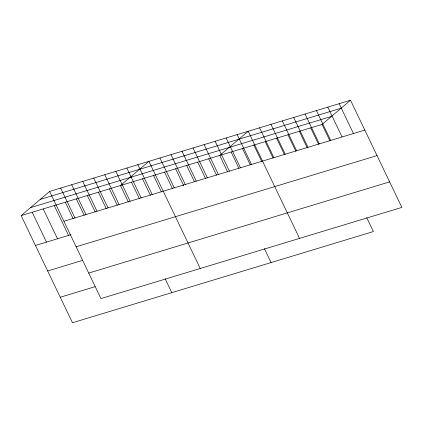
<?xml version="1.0" encoding="UTF-8"?>
<svg xmlns="http://www.w3.org/2000/svg" width="423" height="423" viewBox="0 0 423 423"><rect width="100%" height="100%" fill="white"/><g stroke="black" fill="none" stroke-linecap="round" stroke-linejoin="round"><path stroke-width="0.63" d="M366.715 217.644L373.382 231.561L72.481 322.749L21.15 215.614L49.618 191.439L350.519 100.251L401.85 207.386L100.949 298.58L49.618 191.439M21.15 215.614L322.051 124.42L350.519 100.251M40.222 199.418L341.123 108.225M30.546 207.635L331.447 116.447M63.915 221.277L364.816 130.088M35.447 245.451L70.995 234.675M76.135 246.789L377.036 155.595M47.667 270.958L82.607 260.372M88.73 273.068L389.631 181.879M60.262 297.242L95.196 286.651M339.151 103.693L353.448 133.531M327.783 107.141L342.08 136.978M316.415 110.583L330.712 140.42M322.051 124.42L329.898 140.801M305.046 114.03L319.344 143.868M310.683 127.868L318.53 144.248M293.684 117.472L307.976 147.31M299.315 131.31L307.167 147.696M282.315 120.92L296.608 150.757M287.947 134.757L295.799 151.138M270.947 124.362L285.245 154.205M276.584 138.199L284.43 154.585M259.579 127.809L273.877 157.647M265.216 141.647L273.062 158.028M299.542 238.392L248.211 131.257L219.743 155.426L227.595 171.807M253.848 145.094L261.694 161.475M237.181 134.599L251.474 164.436M242.479 148.536L250.326 164.917M226.146 137.94L240.444 167.778M231.111 151.984L238.958 168.365M215.111 141.287L229.409 171.125M264.412 248.65L271.074 262.567M204.082 144.629L218.374 174.466M208.713 158.773L216.56 175.154M193.047 147.971L207.344 177.808M197.678 162.115L205.525 178.495M182.012 151.318L196.309 181.155M186.643 165.456L194.495 181.837M170.982 154.659L185.279 184.497M175.614 168.803L183.741 185.766M159.947 158.006L174.244 187.844M164.579 172.145L172.431 188.526M200.248 268.483L148.917 161.348L120.449 185.523L128.296 201.903M153.544 175.487L161.396 191.873M137.882 164.69L152.18 194.527M142.514 178.834L150.361 195.215M126.847 168.037L141.145 197.874M131.479 182.176L139.331 198.556M115.817 171.378L130.11 201.216M165.113 278.741L171.78 292.658M104.782 174.72L119.08 204.558M109.414 188.864L117.261 205.245M93.747 178.067L108.045 207.905M98.379 192.206L106.231 208.587M82.718 181.409L97.015 211.246M87.35 195.553L95.196 211.934M71.683 184.756L85.98 214.593M76.314 198.895L84.166 215.275M60.653 188.098L74.945 217.935M65.279 202.236L73.131 218.622M54.25 205.583L68.547 235.421M43.215 208.925L57.512 238.762M32.185 212.272L46.477 242.109"/></g></svg>
